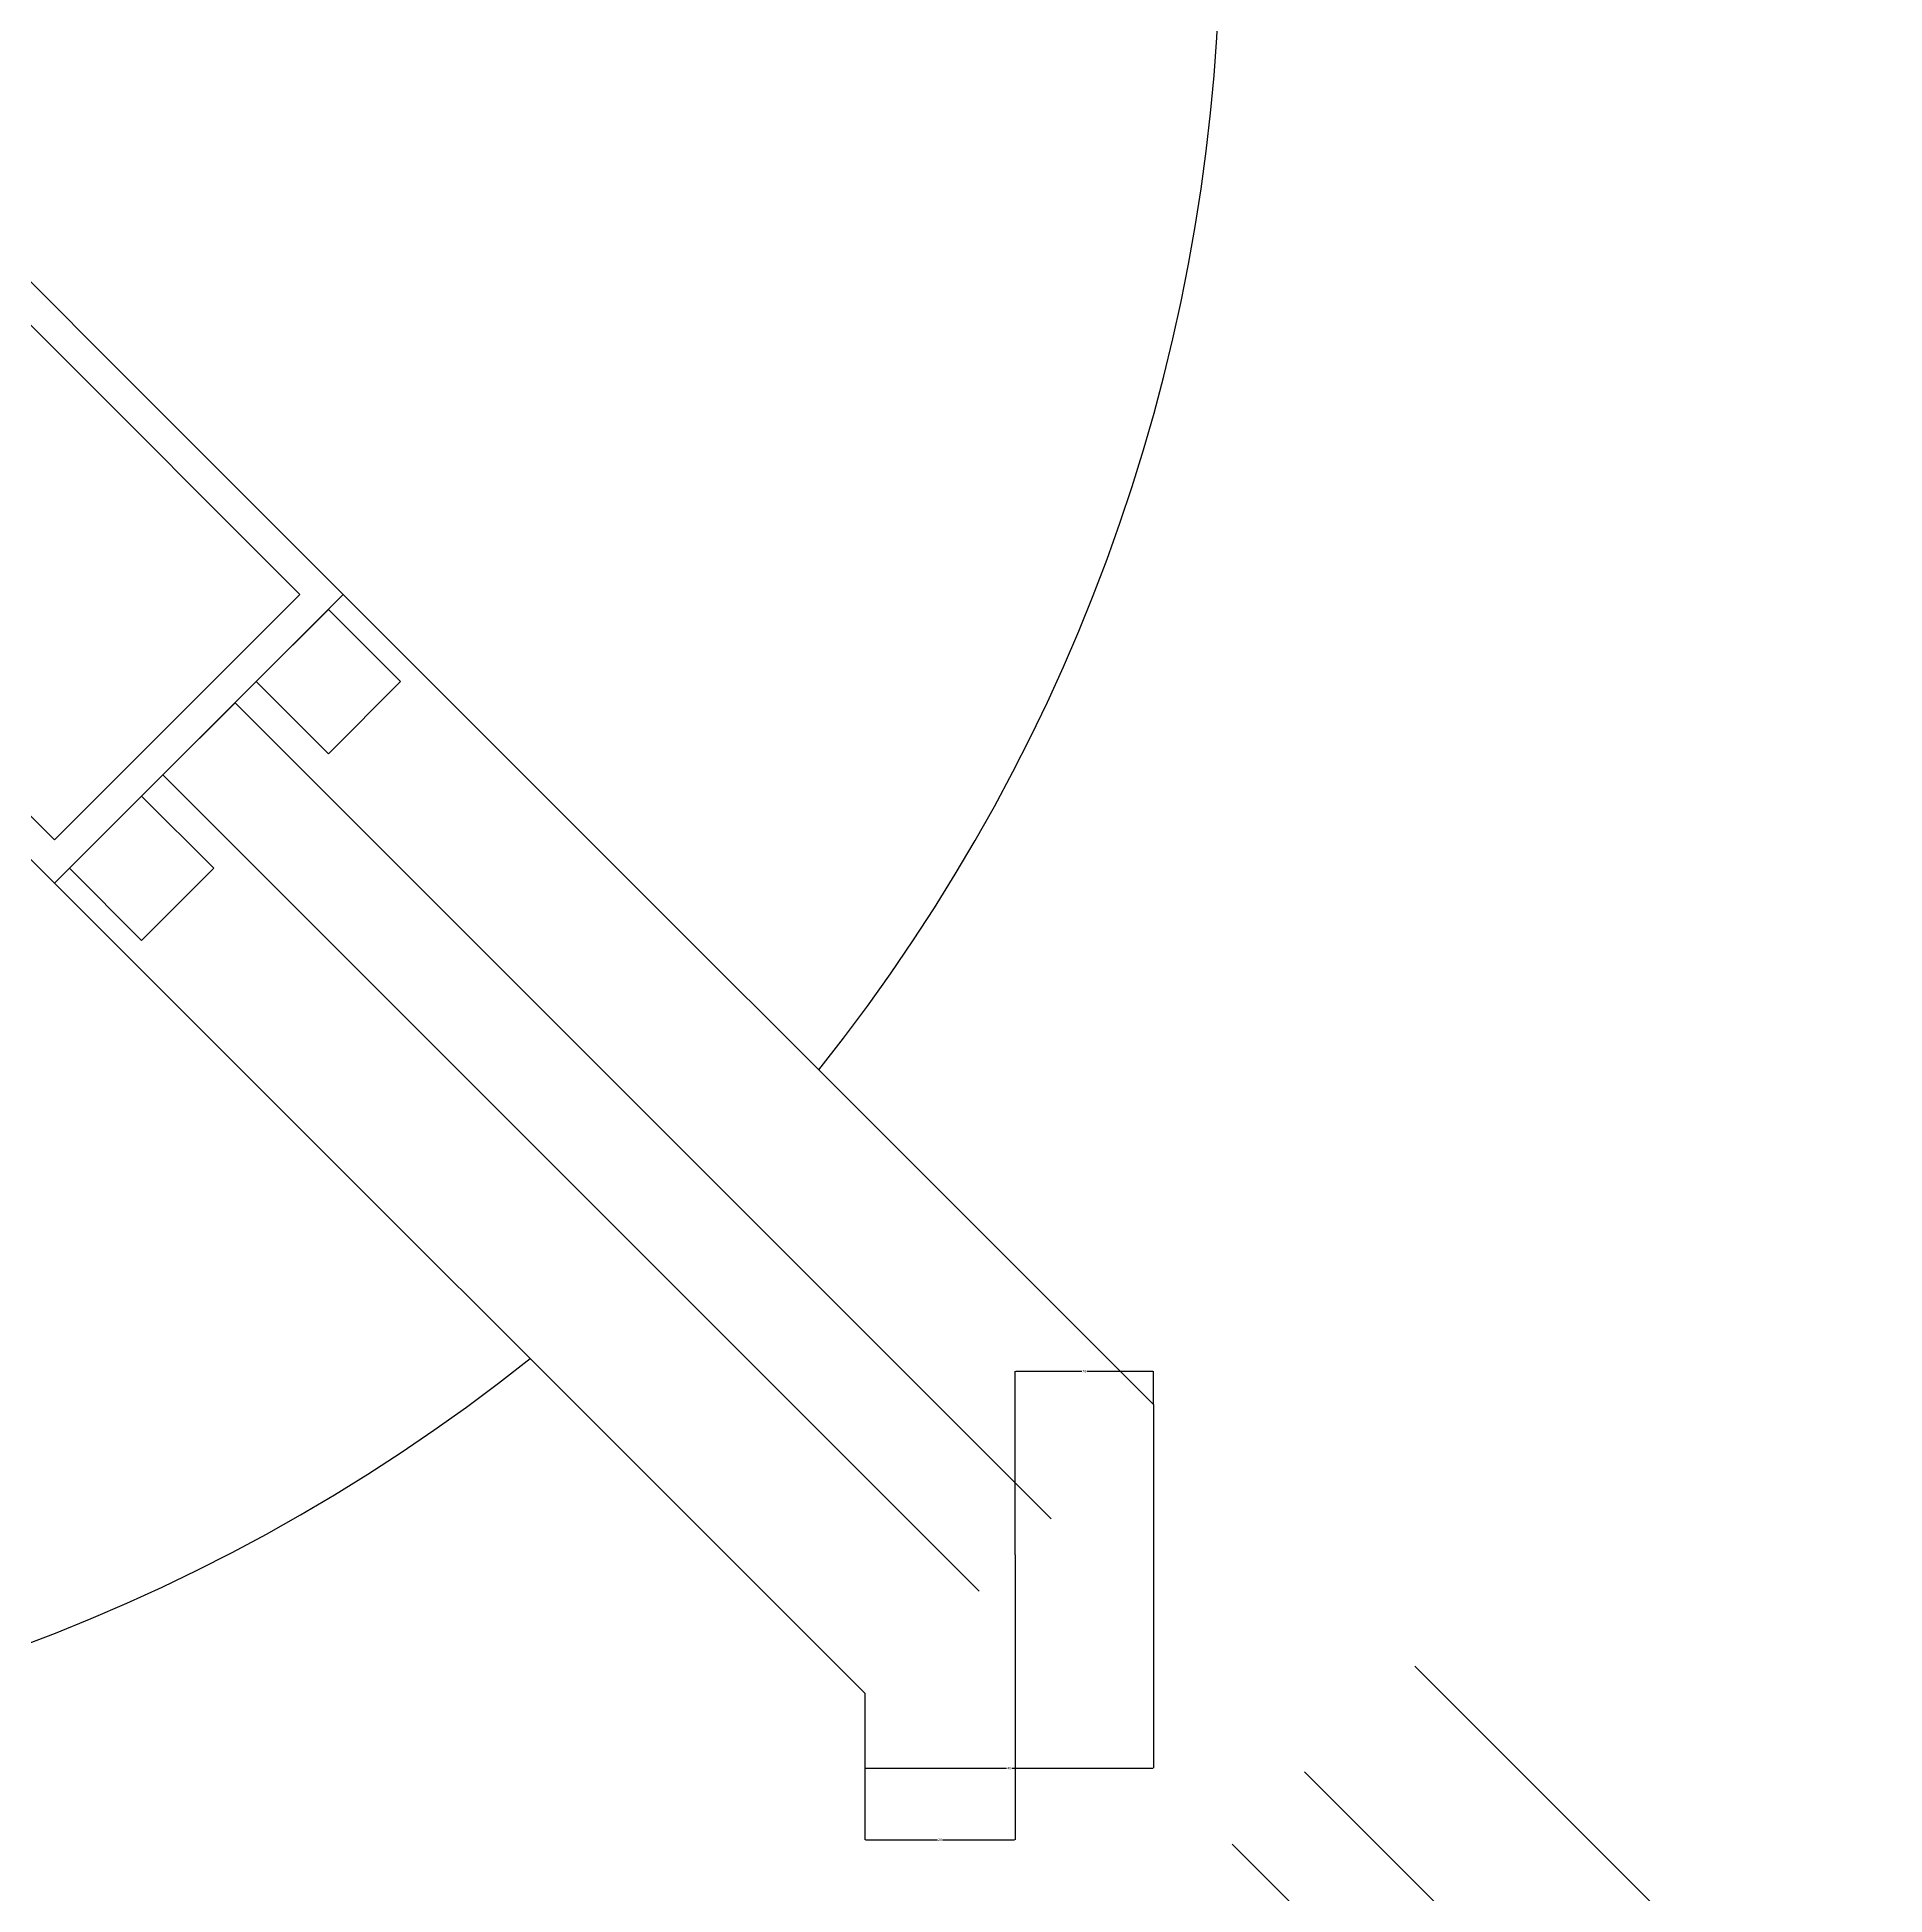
# Model space of a CAD drawing. Header units: metres. Extents: x -1 to 5294, y 0 to 7029.
# Drawn here: x 1791 to 2515, y 1136 to 1864 of the extents above; entities that cross this region are included whole.
import ezdxf

# ---------------------------------------------------------------- set-up
doc = ezdxf.new("R2010")
doc.units = ezdxf.units.M
for name, color, linetype in [('4', 4, 'Continuous'), ('7', 7, 'Continuous'), ('DIM', 3, 'Continuous')]:
    doc.layers.add(name, color=color, linetype=linetype)
doc.dimstyles.get("Standard").update_dxf_attribs({"dimtxt": 2.5, "dimasz": 2.5, "dimexe": 1.25, "dimexo": 0.625, "dimtad": 1, "dimcen": 2.5, "dimazin": 3, "dimtfac": 1, "dimtmove": 0, "dimatfit": 3})

# ---------------------------------------------------------------- blocks, each defined once
blk = doc.blocks.new('*D14')
for p, q in [((1784.23, 1462.23), (1784.23, 1128.49)), ((1784.48, 1128.49), (2056.58, 1128.49)), ((2059.58, 1128.49), (2331.68, 1128.49)), ((2331.93, 914.53), (2331.93, 1128.49))]:
    blk.add_line(p, q)
at = {"layer": 'Defpoints'}
for p in [(1784.23, 1462.23), (1784.23, 1128.49), (2331.93, 914.53)]:
    blk.add_point(p, dxfattribs=at)
at = {"layer": 'DIM', "insert": (2058.08, 1128.49), "char_height": 1, "attachment_point": 5}
blk.add_mtext('946', dxfattribs=at)
blk = doc.blocks.new('*D35')
for p, q in [((2228.65, 1328.02), (2228.65, 1185.54)), ((2115.51, 1214.88), (2115.51, 1185.54)), ((2115.76, 1185.54), (2171.08, 1185.54)), ((2173.08, 1185.54), (2228.4, 1185.54))]:
    blk.add_line(p, q)
at = {"layer": 'Defpoints'}
for p in [(2228.65, 1328.02), (2115.51, 1214.88), (2115.51, 1185.54)]:
    blk.add_point(p, dxfattribs=at)
at = {"layer": 'DIM', "insert": (2172.08, 1185.54), "char_height": 1, "attachment_point": 5}
blk.add_mtext('40', dxfattribs=at)
blk = doc.blocks.new('*D36')
for p, q in [((2174.43, 1269.1), (2174.43, 1157.48)), ((2115.51, 1214.88), (2115.51, 1157.48)), ((2115.76, 1157.48), (2143.97, 1157.48)), ((2145.97, 1157.48), (2174.18, 1157.48))]:
    blk.add_line(p, q)
at = {"layer": 'Defpoints'}
for p in [(2174.43, 1269.1), (2115.51, 1214.88), (2115.51, 1157.48)]:
    blk.add_point(p, dxfattribs=at)
at = {"layer": 'DIM', "insert": (2144.97, 1157.48), "char_height": 1, "attachment_point": 5}
blk.add_mtext('20', dxfattribs=at)
blk = doc.blocks.new('*D37')
for p, q in [((2174.43, 1269.1), (2174.43, 1341.13)), ((2174.68, 1341.13), (2200.54, 1341.13)), ((2202.54, 1341.13), (2228.4, 1341.13)), ((2228.65, 1328.02), (2228.65, 1341.13))]:
    blk.add_line(p, q)
at = {"layer": 'Defpoints'}
for p in [(2174.43, 1341.13), (2228.65, 1328.02), (2174.43, 1269.1)]:
    blk.add_point(p, dxfattribs=at)
at = {"layer": 'DIM', "insert": (2201.54, 1341.13), "char_height": 1, "attachment_point": 5}
blk.add_mtext('20', dxfattribs=at)

msp = doc.modelspace()

# ---------------------------------------------------------------- linework, layer by layer
at = {"layer": '4'}
msp.add_lwpolyline([(1797.91, 1532.48), (1585.78, 1744.61), (1585.78, 1801.18), (1642.35, 1857.75), (1698.92, 1857.75), (1911.05, 1645.61)], close=True, dxfattribs=at)
for points in [[(2188.57, 1283.24), (1868.62, 1603.19), (1840.34, 1574.9), (2160.28, 1254.96)], [(2259.49, 1155.76), (2444.6, 970.64), (2472.89, 998.92), (2287.77, 1184.04)]]:
    msp.add_lwpolyline(points, dxfattribs=at)
at = {"layer": '7'}
for p, q in [((1911.05, 1645.61), (2228.65, 1328.02)), ((2115.51, 1214.88), (1797.91, 1532.48)), ((2331.14, 1225.52), (2515.31, 1041.35))]:
    msp.add_line(p, q, dxfattribs=at)
for points in [[(1797.91, 1549.45), (1597.78, 1749.58), (1597.78, 1796.21), (1647.32, 1845.75), (1693.94, 1845.75), (1894.08, 1645.61)], [(1905.22, 1583.21), (1876.93, 1611.5), (1905.22, 1639.78), (1933.5, 1611.5)], [(1860.31, 1538.31), (1832.03, 1566.59), (1803.74, 1538.31), (1832.03, 1510.02)]]:
    msp.add_lwpolyline(points, close=True, dxfattribs=at)
for start, end in [(321.38, 38.62), (231.38, 308.62)]:
    msp.add_arc((1534.87, 1908.66), 720, start, end, dxfattribs=at)

# ---------------------------------------------------------------- dimensions: what is measured, and where the dimension line sits
at = {"layer": 'DIM'}
for base, p1, p2, text, picture, middle in [((1784.23, 1128.49), (1784.23, 1462.23), (2331.93, 914.53), '946', '*D14', (2058.08, 1128.49)), ((2174.43, 1341.13), (2174.43, 1269.1), (2228.65, 1328.02), '20', '*D37', (2201.54, 1341.13)), ((2115.51, 1185.54), (2115.51, 1214.88), (2228.65, 1328.02), '40', '*D35', (2172.08, 1185.54)), ((2115.51, 1157.48), (2115.51, 1214.88), (2174.43, 1269.1), '20', '*D36', (2144.97, 1157.48))]:
    dim = msp.add_linear_dim(base=base, p1=p1, p2=p2, text=text, dimstyle='Standard', dxfattribs=at)
    dim.commit()
    dim.dimension.update_dxf_attribs({"geometry": picture, "text_midpoint": middle})

doc.saveas('drawing.dxf')
